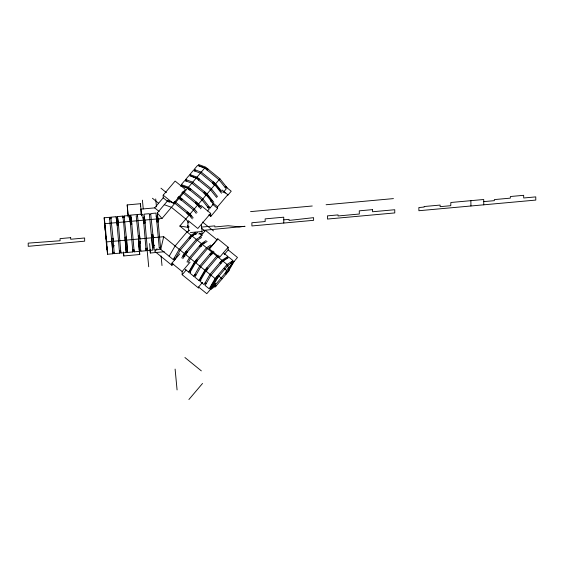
<?xml version="1.0" encoding="UTF-8"?>
<svg xmlns="http://www.w3.org/2000/svg" width="564" height="564" viewBox="0 0 564 564"><rect width="100%" height="100%" fill="white"/><g stroke="black" fill="none" stroke-linecap="round" stroke-linejoin="round"><path stroke-width="0.85" d="M174.6 258.742L173.268 259.588L160.74 249.401L163.701 236.718L153.204 237.67L154.099 250.007L159.415 249.521L155.974 213.072L150.658 213.559L153.204 237.67M169.158 256.246L175.094 245.982L187.029 231.896L189.694 230.204M173.268 259.588L179.197 249.323L191.133 235.237L195.8 232.269M174.29 260.42L180.226 250.155L192.155 236.069L197.492 232.678M181.784 257.896L184.329 253.497L196.265 239.411L201.27 236.224M183.272 256.409L186.296 251.17L187.326 252.009L185.598 254.998M182.814 258.728L185.359 254.329L197.287 240.243L201.581 237.514M186.98 261.957L189.462 257.67L201.397 243.585L206.064 240.617M188.009 262.789L190.484 258.502L202.42 244.423L207.087 241.448M185.14 269.247L188.658 272.109L194.594 261.844L206.523 247.758L210.823 245.03M188.658 272.109L189.652 271.481L196.561 259.525L197.583 260.356L196.293 262.598M211.845 245.862L207.552 248.597L195.616 262.676L189.687 272.948L193.79 276.282L195.793 275.013M193.79 276.282L199.726 266.018L211.655 251.932L212.988 251.086M214.017 251.918L212.684 252.771L200.749 266.857L194.82 277.121L198.923 280.463L204.852 270.191L216.787 256.105L218.219 255.196M198.923 280.463L199.91 279.829L206.826 267.872L207.848 268.704L206.988 270.198M219.248 256.035L217.817 256.944L205.881 271.03L199.945 281.295L204.055 284.637L209.984 274.365L221.92 260.286L227.919 256.465L223.816 253.123M215.117 278.538L209.188 288.81L205.077 285.469L211.014 275.204L222.949 261.118L228.949 257.297L233.052 260.638L227.052 264.46L215.117 278.538L205.881 271.03M227.919 256.465L226.939 258.157L219.953 262.605L220.975 263.444M210.175 288.176L217.084 276.219L218.113 277.051L211.204 289.015M228.603 267.251L225.149 273.23L226.178 274.062L233.087 262.105L232.065 261.266L230.768 263.515M228.145 271.742L234.081 261.477L228.075 265.291L216.146 279.377L210.21 289.642L216.209 285.828L215.187 284.989L211.606 287.266M210.823 253.821L211.867 252.566L212.487 253.06M211.507 253.264L211.867 252.566M163.186 195.158L175.122 181.072L185.387 189.426L173.451 203.505L163.186 195.158L163.215 197.816L154.691 207.876L140.859 209.138L141.493 215.836M160.74 249.401L157.3 212.952L167.698 200.678L174.847 203.301L189.215 214.99L192.31 218.874M188.489 189.582L190.005 190.138L190.858 189.13L182.532 186.078L181.34 184.583L184.745 180.558L191.901 183.18L206.269 194.869L213.481 203.935L210.076 207.961L207.693 207.087M186.635 180.847L185.598 179.549L189.011 175.531L196.159 178.146L210.527 189.835L216.555 197.407L217.408 196.406L211.38 188.827L197.012 177.138L189.864 174.523L193.276 170.497L200.424 173.12L214.792 184.809L221.49 193.226M195.158 170.786L194.122 169.489L197.534 165.471L204.683 168.086L219.051 179.775L226.27 188.841L223.429 192.197M185.93 180.988L186.783 179.987M194.453 170.927L195.306 169.926M158.124 218.839L161.981 218.494L179.112 198.267L193.48 209.956L196.223 213.396M178.379 196.681L179.965 197.259L187.636 188.207L202.004 199.896L209.223 208.962L207.517 210.978M181.34 184.583L188.489 187.199L196.159 178.146M197.012 177.138L204.683 168.086M198.528 180.078L199.381 179.07L191.055 176.017L189.864 174.523M207.051 170.018L207.904 169.01L199.578 165.957L198.387 164.462L205.536 167.078L219.904 178.767L227.123 187.84L225.537 187.255M157.053 248.703L154.783 251.382L171.907 265.313L173.042 263.973M191.133 235.237L179.838 226.051L189.215 214.99M193.163 217.866L190.068 213.982L197.745 204.929L183.378 193.24L181.883 192.691M201.686 207.806L198.591 203.921L206.269 194.869M213.819 202.279L207.122 193.861L214.792 184.809M222.343 192.218L215.645 183.801L219.904 178.767M190.343 216.844L191.464 215.526M198.725 206.96L199.839 205.641M208.031 207.467L208.884 206.466M225.078 187.347L225.931 186.339M201.038 205.507L210.661 213.333L197.816 228.49L188.193 220.665M208.856 214.856L210.781 216.421L217.598 208.37L217.584 206.776L227.814 194.7L222.04 190.005M171.907 265.313L171.886 263.191L179.838 253.8M199.804 237.106L205.486 230.394L217.154 239.883M202.568 282.324L198.591 287.02L198.606 288.084L182.179 274.731L182.151 271.538L190.103 262.147M182.179 274.731L186.162 270.036M217.782 238.819L209.258 248.879L219.615 257.29L228.138 247.229L217.873 238.882L209.35 248.943M224.19 254.597L228.166 249.901L228.138 247.229M213.432 282.099L215.328 283.643L206.805 293.703L198.591 287.02M213.996 285.722L215.356 286.829L228.998 270.734L228.963 267.54L237.486 257.48L228.166 249.901M215.187 284.989L226.629 271.488M188.891 399.538L202.532 383.442M195.454 233.559L189.166 237.557L190.188 238.396M204.316 242.795L199.423 245.911L200.453 246.743L201.849 245.855M213.185 252.03L209.688 254.258L210.717 255.09L212.113 254.202M128.042 216.026L127.196 204.922L140.478 203.717L141.479 215.744M128.197 216.957L128.183 215.335L141.465 214.13M105.059 230.133L104.164 217.796L109.479 217.309L112.92 253.758L107.604 254.244L106.779 248.357M110.925 218.832L110.805 217.189L116.121 216.703L116.945 222.597L119.561 253.151L114.245 253.638L114.111 252.665L112.786 252.792L111.742 238.417L113.068 238.297L114.245 253.638M116.121 216.703L117.227 225.6L118.56 225.48L117.446 216.583L122.762 216.104L123.587 221.99L126.202 252.552L120.886 253.032L120.534 250.508M124.207 217.626L124.087 215.977L128.641 215.568M141.169 214.426L142.685 214.285L143.517 220.172L146.132 250.733L140.817 251.22L140.683 250.247L139.35 250.367L138.307 235.999L139.639 235.872L140.817 251.22M109.613 218.282L110.939 218.162M122.896 217.069L124.228 216.95M149.467 214.651L150.792 214.531M116.269 218.74L117.594 218.62M129.551 217.528L130.876 217.408L131.842 224.268L130.517 224.387L129.452 216.174M129.036 217.69L131.525 217.457M104.164 217.796L104.989 223.682L116.945 222.597M117.446 216.583L118.271 222.47L130.228 221.384L132.843 251.946L127.534 252.425L126.35 237.084L125.025 237.204L126.005 250.733M130.728 215.377L131.56 221.264L143.517 220.172M147.105 248.089L147.458 250.613L152.773 250.127L149.326 213.678L144.017 214.165L144.842 220.052L156.799 218.966M157.483 219.847L159.182 219.699M250.564 211.62L312.259 206.001M326.098 204.739L393.432 198.606M283.762 219.847L289.078 219.361L289.085 220.425L313.584 217.662L313.612 220.32L251.911 225.945L251.882 222.752L265.165 221.539L265.136 218.881L283.734 217.189L283.798 223.034M483.729 201.623L494.36 200.657L494.346 199.593L510.286 198.14L510.392 196.519L523.674 195.313L523.702 197.985L535.765 196.885L535.8 200.079L418.897 210.724L418.862 207.538L424.177 207.051L424.17 206.523L440.11 205.07L440.131 206.664L450.756 205.698L450.862 202.49L483.708 199.501L483.764 204.817M203.16 230.387L245.044 226.312L239.298 226.841L228.117 225.727L214.828 226.939L214.821 225.875L201.538 227.088L201.545 227.743M190.399 232.558L202.025 231.501L201.348 224.324M107.604 254.244L106.709 241.907L112.025 241.42M125.307 240.215L113.35 241.3L110.805 217.189M127.534 252.425L126.639 240.095L138.596 239.002L136.185 215.864L137.51 215.744L139.921 238.882L151.878 237.789M193.741 234.384L196.237 234.159M198.725 233.933L202.046 233.63L202.025 231.501M140.365 241.815L138.737 241.963L139.738 254.505L123.798 255.957L123.474 252.489M112.744 245.932L114.421 245.777M152.922 245.467L154.656 245.305M119.413 251.121L120.745 251.001M132.695 249.908L134.028 249.789M145.984 248.696L147.31 248.576M159.267 247.49L160.592 247.37M127.393 251.459L126.068 251.579L126.202 252.552M133.936 250.141L134.176 251.826L139.484 251.34L138.596 239.002M150.031 249.535L150.362 253.01L164.293 251.741M152.52 237.225L154.057 237.359M179.838 226.051L188.905 227.447M194.122 169.489L201.277 172.112L215.645 183.801M185.598 179.549L192.754 182.172L207.122 193.861M187.636 188.207L180.487 185.591L181.277 186.585M182.736 191.682L184.224 192.232L198.591 203.921M178.548 197.802L182.334 199.191L181.481 200.199L179.965 199.642M177.526 197.689L179.112 198.267M174.213 201.743L175.7 202.293L190.068 213.982M164.293 204.704L171.442 207.319L185.81 219.008L188.905 222.9M187.467 226.044L189.053 226.622M218.268 275.613L222.181 278.785M225.452 186.515L231.226 191.21L227.821 195.236L227.814 194.7M223.33 191.584L225.255 193.149M210.527 201.038L217.584 206.776M212.473 204.196L217.598 208.37M188.489 187.199L202.857 198.888L210.076 207.961M179.965 197.259L194.333 208.948L197.076 212.395M160.959 188.193L166.415 192.634M202.561 222.04L213.474 230.916M201.708 228.378L204.866 230.944M163.215 197.816L167.705 201.475M199.332 233.207L202.264 235.597M152.435 198.253L158.569 203.251M192.155 236.069L201.397 243.585M202.42 244.423L211.655 251.932M212.684 252.771L221.92 260.286M222.949 261.118L228.075 265.291M226.968 265.919L228.963 267.54M154.691 207.876L159.182 211.535M224.183 268.52L227.116 270.903M163.701 236.718L184.329 253.497M185.359 254.329L194.594 261.844M195.616 262.676L204.852 270.191M182.976 255.217L184.9 256.782M174.241 257.896L175.27 258.728M194.77 274.59L195.793 275.429M205.035 282.938L206.057 283.777M189.652 271.481L190.674 272.313M199.91 279.829L200.939 280.668M171.886 263.191L182.151 271.538M184.922 357.513L201.341 370.872M157.3 212.952L161.981 218.494M220.63 191.118L213.27 181.869L212.424 182.877L213.996 184.858M212.106 201.179L204.746 191.929L203.893 192.937L205.472 194.918M199.903 206.614L196.223 201.99L195.37 202.998L196.42 204.316M197.745 204.929L200.833 208.814M190.851 216.012L187.699 212.05L186.846 213.058L187.897 214.376M168.883 201.108L169.933 202.434M167.698 200.678L168.735 201.975M156.242 215.97L157.081 221.969L158.413 221.849L157.448 214.99L157.575 216.703M153.274 244.12L153.507 245.756M144.285 217.055L145.124 223.055L143.799 223.182L142.953 217.175M145.773 248.209L146.132 250.733M139.35 250.367L139.484 251.34M129.403 215.497L130.228 221.384M132.611 250.261L132.843 251.946M124.087 215.977L126.639 240.095M126.822 247.363L127.048 248.999M119.328 251.473L119.561 253.151M112.786 252.792L112.92 253.758M187.713 221.821L188.58 231.036M187.608 225.459L187.77 227.137M175.108 369.096L177.075 389.928M155.706 198.944L156.454 206.833M157.61 219.1L157.772 220.855M161.085 255.915L161.995 265.559M149.608 243.599L150.362 253.01M144.842 220.052L147.458 250.613M142.424 200.157L143.249 208.92M144.158 218.557L144.328 220.312M146.971 248.357L148.713 266.765M140.232 241.878L140.443 243.577M139.668 241.949L139.83 243.641M139.245 249.302L139.738 254.505M131.56 221.264L134.176 251.826M127.196 204.922L128.183 215.335M126.068 239.778L126.223 241.47M123.467 251.96L123.798 255.957M118.271 222.47L120.886 253.032M113.181 245.213L113.343 246.905M104.989 223.682L106.709 241.907M104.784 224.74L106.899 249.655L106.871 246.468M157.758 219.283L157.885 220.996M153.901 248.188L152.922 234.666L151.596 234.786L152.513 247.469M144.349 218.776L144.476 220.489M137.376 214.771L137.496 216.414M130.778 216.054L131.067 219.988M122.762 216.104L122.882 217.746M117.784 221.194L117.904 222.914M109.479 217.309L109.592 218.959M210.661 213.333L210.781 216.421M470.877 200.664L470.933 205.987M215.328 283.643L215.356 286.829M140.478 203.717L140.506 206.135M105.891 236.457L105.919 239.242M372.557 209.625L359.275 210.837L359.31 214.024L338.055 215.963L338.04 214.898L327.416 215.871L327.451 219.058L394.779 212.924L394.751 209.73L372.578 211.754L372.557 209.625M70.69 237.663L60.066 238.628L60.087 240.757L28.2 243.133L28.235 246.32L84.67 241.18L84.642 237.987L70.712 239.256L70.69 237.663"/></g></svg>
